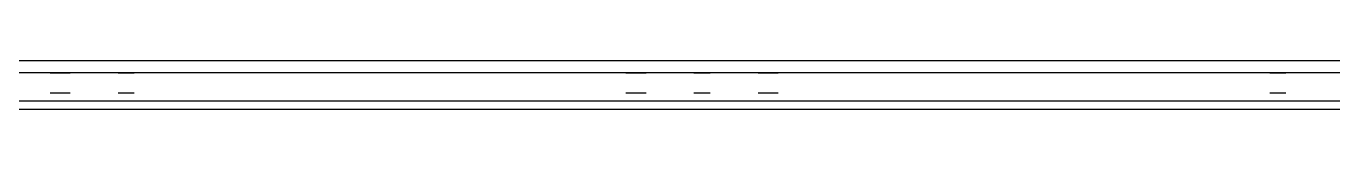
# Model space of a CAD drawing. Header units: millimetres. Extents: x 5 to 415, y 48 to 251.
# Drawn here: x 328.95 to 334.71, y 106.61 to 106.82 of the extents above; entities that cross this region are included whole.
import ezdxf

# ---------------------------------------------------------------- set-up
doc = ezdxf.new("R2010")
doc.units = ezdxf.units.MM
doc.layers.add('P', color=7, linetype='Continuous')

msp = doc.modelspace()

# ---------------------------------------------------------------- linework, layer by layer
at = {"layer": 'P'}
for points in [[(350.432, 106.821), (308.61, 106.821)], [(350.432, 106.821), (308.61, 106.821)], [(350.432, 106.768), (308.61, 106.768)], [(329.053, 106.768), (329.142, 106.768)], [(329.353, 106.768), (329.424, 106.768)], [(331.593, 106.768), (331.682, 106.768)], [(331.893, 106.768), (331.964, 106.768)], [(332.176, 106.768), (332.264, 106.768)], [(334.433, 106.768), (334.504, 106.768)], [(308.61, 106.645), (350.432, 106.645)], [(329.053, 106.68), (329.142, 106.68)], [(329.353, 106.68), (329.424, 106.68)], [(331.593, 106.68), (331.682, 106.68)], [(331.893, 106.68), (331.964, 106.68)], [(332.176, 106.68), (332.264, 106.68)], [(334.433, 106.68), (334.504, 106.68)], [(308.61, 106.609), (350.432, 106.609)], [(308.61, 106.609), (350.432, 106.609)], [(329.053, 106.609), (329.142, 106.609)], [(329.353, 106.609), (329.424, 106.609)], [(331.593, 106.609), (331.682, 106.609)], [(331.893, 106.609), (331.964, 106.609)], [(332.176, 106.609), (332.264, 106.609)], [(334.433, 106.609), (334.504, 106.609)]]:
    msp.add_lwpolyline(points, dxfattribs=at)

doc.saveas('drawing.dxf')
